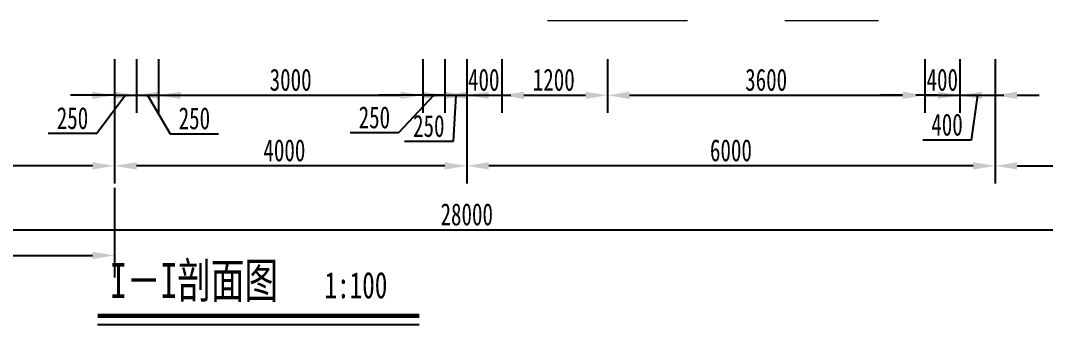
# Model space of a CAD drawing. Header units: millimetres. Extents: x 88 to 508, y 77 to 374.
# Drawn here: x 265.6 to 382, y 255.3 to 289.8 of the extents above; entities that cross this region are included whole.
import ezdxf

# ---------------------------------------------------------------- set-up
doc = ezdxf.new("R2010")
doc.units = ezdxf.units.MM
doc.header["$LTSCALE"] = 35
doc.header["$PDMODE"] = 2
doc.header["$PDSIZE"] = 5
doc.layers.add('SG001轮廓', color=2, linetype='Continuous')
doc.layers.add('SG002辅助', color=7, linetype='Continuous')
doc.styles.add('GB', font='SIMFANG.TTF', dxfattribs={"width": 0.7})
doc.styles.add('LIU1', font='SIMFANG.TTF', dxfattribs={"width": 0.7})
doc.styles.get("Standard").update_dxf_attribs({"font": 'SIMFANG.TTF'})
doc.dimstyles.new('200', dxfattribs={"dimscale": 0, "dimtxt": 3, "dimasz": 2, "dimexe": 2, "dimexo": 0, "dimgap": 1, "dimtad": 1, "dimdec": 0, "dimlfac": 200, "dimdsep": 46, "dimtxsty": 'GB', "dimblk1": 'ARCHTICK', "dimblk2": 'ARCHTICK', "dimsah": 1, "dimcen": 2.5, "dimdle": 1.5, "dimclrd": 3, "dimclre": 3, "dimclrt": 7, "dimadec": 0, "dimazin": 0, "dimtfac": 1, "dimtdec": 4, "dimtmove": 1, "dimatfit": 3, "dimldrblk": 'ARCHTICK', "dimfxl": 1, "dimtolj": 1, "dimtzin": 0, "dimarcsym": 0})
doc.dimstyles.new('标注', dxfattribs={"dimtxt": 2, "dimasz": 2.5, "dimexe": 2.5, "dimexo": 2.5, "dimtad": 1, "dimdec": 0, "dimlfac": 200, "dimtxsty": 'Standard', "dimcen": 2.5, "dimclrd": 256, "dimclre": 256, "dimclrt": 256, "dimadec": 0, "dimazin": 0, "dimtfac": 1, "dimtdec": 0, "dimtmove": 0, "dimatfit": 3, "dimfxl": 1, "dimlwd": -1, "dimlwe": -1, "dimarcsym": 0})

# ---------------------------------------------------------------- blocks, each defined once
blk = doc.blocks.new('*D15')
at = {"layer": 'Defpoints', "color": 0, "transparency": 16777216}
for p in [(316.32, 285.43), (376.32, 285.43), (316.32, 273.3)]:
    blk.add_point(p, dxfattribs=at)
at = {"layer": 'SG002辅助', "color": 9, "lineweight": -2, "transparency": 16777216}
for p, q in [((316.32, 285.43), (316.32, 271.3)), ((376.32, 285.43), (376.32, 271.3)), ((373.82, 273.3), (318.82, 273.3))]:
    blk.add_line(p, q, dxfattribs=at)
at = {"layer": 'SG002辅助', "color": 9, "transparency": 16777216}
for points in [[(318.82, 273.71), (318.82, 272.88), (316.32, 273.3)], [(373.82, 273.71), (373.82, 272.88), (376.32, 273.3)]]:
    blk.add_solid(points, dxfattribs=at)
at = {"layer": 'SG002辅助', "color": 3, "lineweight": 13, "transparency": 16777216, "insert": (346.32, 275.05), "char_height": 2.5, "attachment_point": 5, "style": 'GB'}
blk.add_mtext('\\A1;6000', dxfattribs=at)
blk = doc.blocks.new('_ARCHTICK')
at = {"color": 0, "linetype": 'ByBlock', "const_width": 0.15}
blk.add_lwpolyline([(-0.5, -0.5), (0.5, 0.5)], dxfattribs=at)
blk = doc.blocks.new('*D16')
at = {"layer": 'Defpoints', "color": 0, "transparency": 16777216}
for p in [(276.32, 285.43), (316.32, 285.43), (276.32, 273.3)]:
    blk.add_point(p, dxfattribs=at)
at = {"layer": 'SG002辅助', "color": 9, "lineweight": -2, "transparency": 16777216}
for p, q in [((276.32, 285.43), (276.32, 271.3)), ((316.32, 285.43), (316.32, 271.3)), ((313.82, 273.3), (278.82, 273.3))]:
    blk.add_line(p, q, dxfattribs=at)
at = {"layer": 'SG002辅助', "color": 9, "transparency": 16777216}
for points in [[(278.82, 273.71), (278.82, 272.88), (276.32, 273.3)], [(313.82, 273.71), (313.82, 272.88), (316.32, 273.3)]]:
    blk.add_solid(points, dxfattribs=at)
at = {"layer": 'SG002辅助', "color": 3, "lineweight": 13, "transparency": 16777216, "insert": (295.61, 275.05), "char_height": 2.5, "attachment_point": 5, "style": 'GB'}
blk.add_mtext('\\A1;4000', dxfattribs=at)
blk = doc.blocks.new('*D17')
at = {"layer": 'Defpoints', "color": 0, "transparency": 16777216}
for p in [(216.32, 285.43), (276.32, 285.43), (216.32, 273.3)]:
    blk.add_point(p, dxfattribs=at)
at = {"layer": 'SG002辅助', "color": 9, "lineweight": -2, "transparency": 16777216}
for p, q in [((216.32, 285.43), (216.32, 271.3)), ((276.32, 285.43), (276.32, 271.3)), ((273.82, 273.3), (218.82, 273.3))]:
    blk.add_line(p, q, dxfattribs=at)
at = {"layer": 'SG002辅助', "color": 9, "transparency": 16777216}
for points in [[(218.82, 273.71), (218.82, 272.88), (216.32, 273.3)], [(273.82, 273.71), (273.82, 272.88), (276.32, 273.3)]]:
    blk.add_solid(points, dxfattribs=at)
at = {"layer": 'SG002辅助', "color": 3, "lineweight": 13, "transparency": 16777216, "insert": (246.32, 275.05), "char_height": 2.5, "attachment_point": 5, "style": 'GB'}
blk.add_mtext('\\A1;6000', dxfattribs=at)
blk = doc.blocks.new('*D18')
at = {"layer": 'Defpoints', "color": 0, "transparency": 16777216}
for p in [(376.32, 285.43), (416.32, 285.43), (416.32, 273.3)]:
    blk.add_point(p, dxfattribs=at)
at = {"layer": 'SG002辅助', "color": 9, "lineweight": -2, "transparency": 16777216}
for p, q in [((376.32, 285.43), (376.32, 271.3)), ((416.32, 285.43), (416.32, 271.3)), ((378.82, 273.3), (413.82, 273.3))]:
    blk.add_line(p, q, dxfattribs=at)
at = {"layer": 'SG002辅助', "color": 9, "transparency": 16777216}
for points in [[(378.82, 273.71), (378.82, 272.88), (376.32, 273.3)], [(413.82, 273.71), (413.82, 272.88), (416.32, 273.3)]]:
    blk.add_solid(points, dxfattribs=at)
at = {"layer": 'SG002辅助', "color": 3, "lineweight": 13, "transparency": 16777216, "insert": (396.32, 275.05), "char_height": 2.5, "attachment_point": 5, "style": 'GB'}
blk.add_mtext('\\A1;4000', dxfattribs=at)
blk = doc.blocks.new('*D19')
at = {"layer": 'Defpoints', "color": 0, "transparency": 16777216}
for p in [(276.32, 285.43), (278.82, 285.43), (278.82, 281.32)]:
    blk.add_point(p, dxfattribs=at)
at = {"layer": 'SG002辅助', "color": 9, "lineweight": -2, "transparency": 16777216}
for p, q in [((276.32, 285.43), (276.32, 279.32)), ((278.82, 285.43), (278.82, 279.32)), ((273.82, 281.32), (271.32, 281.32)), ((277.57, 281.32), (274.3, 276.96)), ((276.32, 281.32), (278.82, 281.32)), ((276.32, 281.32), (278.82, 281.32)), ((281.32, 281.32), (283.82, 281.32)), ((274.3, 276.96), (268.8, 276.96))]:
    blk.add_line(p, q, dxfattribs=at)
at = {"layer": 'SG002辅助', "color": 9, "transparency": 16777216}
for points in [[(273.82, 281.73), (273.82, 280.9), (276.32, 281.32)], [(281.32, 281.73), (281.32, 280.9), (278.82, 281.32)]]:
    blk.add_solid(points, dxfattribs=at)
at = {"layer": 'SG002辅助', "color": 3, "lineweight": 13, "transparency": 16777216, "insert": (271.55, 278.71), "char_height": 2.5, "attachment_point": 5, "style": 'GB'}
blk.add_mtext('\\A1;250', dxfattribs=at)
blk = doc.blocks.new('*D20')
at = {"layer": 'Defpoints', "color": 0, "transparency": 16777216}
for p in [(278.82, 285.43), (281.32, 285.43), (281.32, 281.32)]:
    blk.add_point(p, dxfattribs=at)
at = {"layer": 'SG002辅助', "color": 9, "lineweight": -2, "transparency": 16777216}
for p, q in [((278.82, 285.43), (278.82, 279.32)), ((281.32, 285.43), (281.32, 279.32)), ((276.32, 281.32), (273.82, 281.32)), ((278.82, 281.32), (281.32, 281.32)), ((278.82, 281.32), (281.32, 281.32)), ((280.07, 281.32), (282.64, 276.94)), ((283.82, 281.32), (286.32, 281.32)), ((282.64, 276.94), (288.14, 276.94))]:
    blk.add_line(p, q, dxfattribs=at)
at = {"layer": 'SG002辅助', "color": 9, "transparency": 16777216}
for points in [[(276.32, 281.73), (276.32, 280.9), (278.82, 281.32)], [(283.82, 281.73), (283.82, 280.9), (281.32, 281.32)]]:
    blk.add_solid(points, dxfattribs=at)
at = {"layer": 'SG002辅助', "color": 3, "lineweight": 13, "transparency": 16777216, "insert": (285.39, 278.69), "char_height": 2.5, "attachment_point": 5, "style": 'GB'}
blk.add_mtext('\\A1;250', dxfattribs=at)
blk = doc.blocks.new('*D21')
at = {"layer": 'Defpoints', "color": 0, "transparency": 16777216}
for p in [(281.32, 285.43), (311.32, 285.43), (311.32, 281.32)]:
    blk.add_point(p, dxfattribs=at)
at = {"layer": 'SG002辅助', "color": 9, "lineweight": -2, "transparency": 16777216}
for p, q in [((281.32, 285.43), (281.32, 279.32)), ((311.32, 285.43), (311.32, 279.32)), ((283.82, 281.32), (308.82, 281.32))]:
    blk.add_line(p, q, dxfattribs=at)
at = {"layer": 'SG002辅助', "color": 9, "transparency": 16777216}
for points in [[(283.82, 281.73), (283.82, 280.9), (281.32, 281.32)], [(308.82, 281.73), (308.82, 280.9), (311.32, 281.32)]]:
    blk.add_solid(points, dxfattribs=at)
at = {"layer": 'SG002辅助', "color": 3, "lineweight": 13, "transparency": 16777216, "insert": (296.32, 283.07), "char_height": 2.5, "attachment_point": 5, "style": 'GB'}
blk.add_mtext('\\A1;3000', dxfattribs=at)
blk = doc.blocks.new('*D22')
at = {"layer": 'Defpoints', "color": 0, "transparency": 16777216}
for p in [(311.32, 285.43), (313.82, 285.43), (313.82, 281.32)]:
    blk.add_point(p, dxfattribs=at)
at = {"layer": 'SG002辅助', "color": 9, "lineweight": -2, "transparency": 16777216}
for p, q in [((311.32, 285.43), (311.32, 279.32)), ((313.82, 285.43), (313.82, 279.32)), ((308.82, 281.32), (306.32, 281.32)), ((312.57, 281.32), (308.58, 277.05)), ((311.32, 281.32), (313.82, 281.32)), ((311.32, 281.32), (313.82, 281.32)), ((316.32, 281.32), (318.82, 281.32)), ((308.58, 277.05), (303.08, 277.05))]:
    blk.add_line(p, q, dxfattribs=at)
at = {"layer": 'SG002辅助', "color": 9, "transparency": 16777216}
for points in [[(308.82, 281.73), (308.82, 280.9), (311.32, 281.32)], [(316.32, 281.73), (316.32, 280.9), (313.82, 281.32)]]:
    blk.add_solid(points, dxfattribs=at)
at = {"layer": 'SG002辅助', "color": 3, "lineweight": 13, "transparency": 16777216, "insert": (305.83, 278.8), "char_height": 2.5, "attachment_point": 5, "style": 'GB'}
blk.add_mtext('\\A1;250', dxfattribs=at)
blk = doc.blocks.new('*D23')
at = {"layer": 'Defpoints', "color": 0, "transparency": 16777216}
for p in [(313.82, 285.43), (316.32, 285.43), (316.32, 281.32)]:
    blk.add_point(p, dxfattribs=at)
at = {"layer": 'SG002辅助', "color": 9, "lineweight": -2, "transparency": 16777216}
for p, q in [((313.82, 285.43), (313.82, 279.32)), ((316.32, 285.43), (316.32, 279.32)), ((311.32, 281.32), (308.82, 281.32)), ((313.82, 281.32), (316.32, 281.32)), ((313.82, 281.32), (316.32, 281.32)), ((315.07, 281.32), (314.76, 276.07)), ((318.82, 281.32), (321.32, 281.32)), ((314.76, 276.07), (309.26, 276.07))]:
    blk.add_line(p, q, dxfattribs=at)
at = {"layer": 'SG002辅助', "color": 9, "transparency": 16777216}
for points in [[(311.32, 281.73), (311.32, 280.9), (313.82, 281.32)], [(318.82, 281.73), (318.82, 280.9), (316.32, 281.32)]]:
    blk.add_solid(points, dxfattribs=at)
at = {"layer": 'SG002辅助', "color": 3, "lineweight": 13, "transparency": 16777216, "insert": (312.01, 277.82), "char_height": 2.5, "attachment_point": 5, "style": 'GB'}
blk.add_mtext('\\A1;250', dxfattribs=at)
blk = doc.blocks.new('*D24')
at = {"layer": 'Defpoints', "color": 0, "transparency": 16777216}
for p in [(316.32, 285.43), (320.32, 285.43), (320.32, 281.32)]:
    blk.add_point(p, dxfattribs=at)
at = {"layer": 'SG002辅助', "color": 9, "lineweight": -2, "transparency": 16777216}
for p, q in [((316.32, 285.43), (316.32, 279.32)), ((320.32, 285.43), (320.32, 279.32)), ((313.82, 281.32), (311.32, 281.32)), ((316.32, 281.32), (320.32, 281.32)), ((322.82, 281.32), (325.32, 281.32))]:
    blk.add_line(p, q, dxfattribs=at)
at = {"layer": 'SG002辅助', "color": 9, "transparency": 16777216}
for points in [[(313.82, 281.73), (313.82, 280.9), (316.32, 281.32)], [(322.82, 281.73), (322.82, 280.9), (320.32, 281.32)]]:
    blk.add_solid(points, dxfattribs=at)
at = {"layer": 'SG002辅助', "color": 3, "lineweight": 13, "transparency": 16777216, "insert": (318.25, 283.07), "char_height": 2.5, "attachment_point": 5, "style": 'GB'}
blk.add_mtext('\\A1;400', dxfattribs=at)
blk = doc.blocks.new('*D25')
at = {"layer": 'Defpoints', "color": 0, "transparency": 16777216}
for p in [(320.32, 285.43), (332.32, 285.43), (332.32, 281.32)]:
    blk.add_point(p, dxfattribs=at)
at = {"layer": 'SG002辅助', "color": 9, "lineweight": -2, "transparency": 16777216}
for p, q in [((320.32, 285.43), (320.32, 279.32)), ((332.32, 285.43), (332.32, 279.32)), ((322.82, 281.32), (329.82, 281.32))]:
    blk.add_line(p, q, dxfattribs=at)
at = {"layer": 'SG002辅助', "color": 9, "transparency": 16777216}
for points in [[(322.82, 281.73), (322.82, 280.9), (320.32, 281.32)], [(329.82, 281.73), (329.82, 280.9), (332.32, 281.32)]]:
    blk.add_solid(points, dxfattribs=at)
at = {"layer": 'SG002辅助', "color": 3, "lineweight": 13, "transparency": 16777216, "insert": (326.2, 283.07), "char_height": 2.5, "attachment_point": 5, "style": 'GB'}
blk.add_mtext('\\A1;1200', dxfattribs=at)
blk = doc.blocks.new('*D26')
at = {"layer": 'Defpoints', "color": 0, "transparency": 16777216}
for p in [(332.32, 285.43), (368.32, 285.43), (368.32, 281.32)]:
    blk.add_point(p, dxfattribs=at)
at = {"layer": 'SG002辅助', "color": 9, "lineweight": -2, "transparency": 16777216}
for p, q in [((332.32, 285.43), (332.32, 279.32)), ((368.32, 285.43), (368.32, 279.32)), ((334.82, 281.32), (365.82, 281.32))]:
    blk.add_line(p, q, dxfattribs=at)
at = {"layer": 'SG002辅助', "color": 9, "transparency": 16777216}
for points in [[(334.82, 281.73), (334.82, 280.9), (332.32, 281.32)], [(365.82, 281.73), (365.82, 280.9), (368.32, 281.32)]]:
    blk.add_solid(points, dxfattribs=at)
at = {"layer": 'SG002辅助', "color": 3, "lineweight": 13, "transparency": 16777216, "insert": (350.32, 283.07), "char_height": 2.5, "attachment_point": 5, "style": 'GB'}
blk.add_mtext('\\A1;3600', dxfattribs=at)
blk = doc.blocks.new('*D27')
at = {"layer": 'Defpoints', "color": 0, "transparency": 16777216}
for p in [(372.32, 285.43), (376.32, 285.43), (376.32, 281.32)]:
    blk.add_point(p, dxfattribs=at)
at = {"layer": 'SG002辅助', "color": 9, "lineweight": -2, "transparency": 16777216}
for p, q in [((372.32, 285.43), (372.32, 279.32)), ((376.32, 285.43), (376.32, 279.32)), ((369.82, 281.32), (367.32, 281.32)), ((372.32, 281.32), (376.32, 281.32)), ((372.32, 281.32), (376.32, 281.32)), ((374.32, 281.32), (373.61, 276.22)), ((378.82, 281.32), (381.32, 281.32)), ((373.61, 276.22), (368.11, 276.22))]:
    blk.add_line(p, q, dxfattribs=at)
at = {"layer": 'SG002辅助', "color": 9, "transparency": 16777216}
for points in [[(369.82, 281.73), (369.82, 280.9), (372.32, 281.32)], [(378.82, 281.73), (378.82, 280.9), (376.32, 281.32)]]:
    blk.add_solid(points, dxfattribs=at)
at = {"layer": 'SG002辅助', "color": 3, "lineweight": 13, "transparency": 16777216, "insert": (370.86, 277.97), "char_height": 2.5, "attachment_point": 5, "style": 'GB'}
blk.add_mtext('\\A1;400', dxfattribs=at)
blk = doc.blocks.new('*D45')
at = {"layer": 'Defpoints', "color": 0, "transparency": 16777216}
for p in [(176.32, 285.43), (456.32, 285.43), (456.32, 266.02)]:
    blk.add_point(p, dxfattribs=at)
at = {"layer": 'SG002辅助', "color": 9, "lineweight": -2, "transparency": 16777216}
for p, q in [((176.32, 285.43), (176.32, 264.02)), ((456.32, 285.43), (456.32, 264.02)), ((178.82, 266.02), (453.82, 266.02))]:
    blk.add_line(p, q, dxfattribs=at)
at = {"layer": 'SG002辅助', "color": 9, "transparency": 16777216}
for points in [[(178.82, 266.44), (178.82, 265.61), (176.32, 266.02)], [(453.82, 266.44), (453.82, 265.61), (456.32, 266.02)]]:
    blk.add_solid(points, dxfattribs=at)
at = {"layer": 'SG002辅助', "color": 3, "lineweight": 13, "transparency": 16777216, "insert": (316.32, 267.77), "char_height": 2.5, "attachment_point": 5, "style": 'GB'}
blk.add_mtext('\\A1;28000', dxfattribs=at)
blk = doc.blocks.new('*D54')
at = {"layer": 'Defpoints', "color": 0, "transparency": 16777216}
for p in [(368.32, 285.43), (372.32, 285.43), (372.32, 281.32)]:
    blk.add_point(p, dxfattribs=at)
at = {"layer": 'SG002辅助', "color": 9, "lineweight": -2, "transparency": 16777216}
for p, q in [((368.32, 285.43), (368.32, 279.32)), ((372.32, 285.43), (372.32, 279.32)), ((365.82, 281.32), (363.32, 281.32)), ((368.32, 281.32), (372.32, 281.32)), ((374.82, 281.32), (377.32, 281.32))]:
    blk.add_line(p, q, dxfattribs=at)
at = {"layer": 'SG002辅助', "color": 9, "transparency": 16777216}
for points in [[(365.82, 281.73), (365.82, 280.9), (368.32, 281.32)], [(374.82, 281.73), (374.82, 280.9), (372.32, 281.32)]]:
    blk.add_solid(points, dxfattribs=at)
at = {"layer": 'SG002辅助', "color": 3, "lineweight": 13, "transparency": 16777216, "insert": (370.32, 283.07), "char_height": 2.5, "attachment_point": 5, "style": 'GB'}
blk.add_mtext('\\A1;400', dxfattribs=at)
blk = doc.blocks.new('*D68')
at = {"transparency": 16777216}
for p, q in [((216.32, 270.8), (216.32, 260.62)), ((276.32, 270.8), (276.32, 260.62)), ((218.82, 263.12), (273.82, 263.12))]:
    blk.add_line(p, q, dxfattribs=at)
for points in [[(218.82, 263.53), (218.82, 262.7), (216.32, 263.12)], [(273.82, 263.53), (273.82, 262.7), (276.32, 263.12)]]:
    blk.add_solid(points, dxfattribs=at)
at = {"layer": 'Defpoints', "color": 0, "transparency": 16777216}
for p in [(216.32, 273.3), (276.32, 273.3), (276.32, 263.12)]:
    blk.add_point(p, dxfattribs=at)
at = {"transparency": 16777216, "insert": (246.32, 264.74), "char_height": 2, "attachment_point": 5}
blk.add_mtext('12000', dxfattribs=at)

msp = doc.modelspace()

# ---------------------------------------------------------------- linework, layer by layer
at = {"layer": 'SG001轮廓', "color": 7, "lineweight": -3}
msp.add_line((274.4015, 255.2592), (310.9304, 255.2592), dxfattribs=at)
at = {"layer": 'SG001轮廓', "color": 7, "lineweight": 50, "const_width": 0.5}
msp.add_lwpolyline([(274.4015, 256.2592), (310.9304, 256.2592)], dxfattribs=at)
at = {"layer": 'SG002辅助', "color": 4, "lineweight": 13}
for p, q in [((325.5071, 289.8256), (341.3935, 289.8256)), ((352.4362, 289.8256), (363.0952, 289.8256))]:
    msp.add_line(p, q, dxfattribs=at)

# ---------------------------------------------------------------- texts
at = {"layer": 'SG001轮廓', "color": 7, "width": 0.7}
msp.add_text('I－I剖面图', height=4, dxfattribs=at).set_placement((275.8141, 258.2716))
at = {"layer": 'SG001轮廓', "color": 7, "style": 'LIU1', "width": 0.7}
msp.add_text('1:100', height=3, dxfattribs=at).set_placement((300.1626, 258.2395))

# ---------------------------------------------------------------- dimensions: what is measured, and where the dimension line sits
at = {"color": 9}
dim = msp.add_linear_dim(base=(276.3205, 263.1178), p1=(216.3205, 273.2983), p2=(276.3205, 273.2983), dimstyle='标注', dxfattribs=at)
dim.commit()
dim.dimension.update_dxf_attribs({"geometry": '*D68', "text_midpoint": (246.3205, 264.7428)})
at = {"layer": 'SG002辅助', "lineweight": 13}
for base, p1, p2, picture, middle in [((456.3205, 266.0233), (176.3205, 285.4341), (456.3205, 285.4341), '*D45', (316.3205, 267.7733)), ((368.3205, 281.318), (332.3205, 285.4341), (368.3205, 285.4341), '*D26', (350.3205, 283.068)), ((416.3205, 273.2983), (376.3205, 285.4341), (416.3205, 285.4341), '*D18', (396.3205, 275.0483))]:
    dim = msp.add_linear_dim(base=base, p1=p1, p2=p2, dimstyle='200', override={"dimscale": 1, "dimtxt": 2.5, "dimasz": 2.5, "dimgap": 0.5, "dimlfac": 100, "dimzin": 0, "dimdle": 0, "dimclrd": 9, "dimclre": 9, "dimclrt": 3}, dxfattribs=at)
    dim.commit()
    dim.dimension.update_dxf_attribs({"geometry": picture, "text_midpoint": middle})
for base, p1, p2, picture, middle in [((216.3205, 273.2983), (276.3205, 285.4341), (216.3205, 285.4341), '*D17', (246.3205, 275.0483)), ((316.3205, 273.2983), (376.3205, 285.4341), (316.3205, 285.4341), '*D15', (346.3205, 275.0483))]:
    dim = msp.add_linear_dim(base=base, p1=p1, p2=p2, angle=180, dimstyle='200', override={"dimscale": 1, "dimtxt": 2.5, "dimasz": 2.5, "dimgap": 0.5, "dimlfac": 100, "dimzin": 0, "dimdle": 0, "dimclrd": 9, "dimclre": 9, "dimclrt": 3}, dxfattribs=at)
    dim.commit()
    dim.dimension.update_dxf_attribs({"geometry": picture, "text_midpoint": middle})
for base, p1, p2, picture, middle in [((278.8205, 281.318), (276.3205, 285.4341), (278.8205, 285.4341), '*D19', (273.7988, 276.9568)), ((281.3161, 281.318), (278.8205, 285.4341), (281.3161, 285.4341), '*D20', (283.1395, 276.9433)), ((313.8205, 281.318), (311.3242, 285.4341), (313.8205, 285.4341), '*D22', (308.0839, 277.0549)), ((316.3205, 281.318), (313.8205, 285.4341), (316.3205, 285.4341), '*D23', (314.2557, 276.0711)), ((320.3205, 281.318), (316.3205, 285.4341), (320.3205, 285.4341), '*D24', (318.2523, 281.318)), ((332.3205, 281.318), (320.3205, 285.4341), (332.3205, 285.4341), '*D25', (326.202, 281.318)), ((372.3205, 281.318), (368.3205, 285.4341), (372.3205, 285.4341), '*D54', (370.3205, 281.318)), ((376.3205, 281.318), (372.3205, 285.4341), (376.3205, 285.4341), '*D27', (373.1143, 276.2233))]:
    dim = msp.add_linear_dim(base=base, p1=p1, p2=p2, dimstyle='200', override={"dimscale": 1, "dimtxt": 2.5, "dimasz": 2.5, "dimgap": 0.5, "dimlfac": 100, "dimzin": 0, "dimdle": 0, "dimclrd": 9, "dimclre": 9, "dimclrt": 3}, dxfattribs=at)
    dim.commit()
    dim.dimension.update_dxf_attribs({"geometry": picture, "text_midpoint": middle, "dimtype": 160})
dim = msp.add_linear_dim(base=(276.3205, 273.2983), p1=(316.3205, 285.4341), p2=(276.3205, 285.4341), angle=180, dimstyle='200', override={"dimscale": 1, "dimtxt": 2.5, "dimasz": 2.5, "dimgap": 0.5, "dimlfac": 100, "dimzin": 0, "dimdle": 0, "dimclrd": 9, "dimclre": 9, "dimclrt": 3}, dxfattribs=at)
dim.commit()
dim.dimension.update_dxf_attribs({"geometry": '*D16', "text_midpoint": (295.6074, 273.2983), "dimtype": 160})
dim = msp.add_linear_dim(base=(311.3242, 281.318), p1=(281.3161, 285.4341), p2=(311.3242, 285.4341), text='3000', dimstyle='200', override={"dimscale": 1, "dimtxt": 2.5, "dimasz": 2.5, "dimgap": 0.5, "dimlfac": 100, "dimzin": 0, "dimdle": 0, "dimclrd": 9, "dimclre": 9, "dimclrt": 3}, dxfattribs=at)
dim.commit()
dim.dimension.update_dxf_attribs({"geometry": '*D21', "text_midpoint": (296.3201, 283.068)})

doc.saveas('drawing.dxf')
